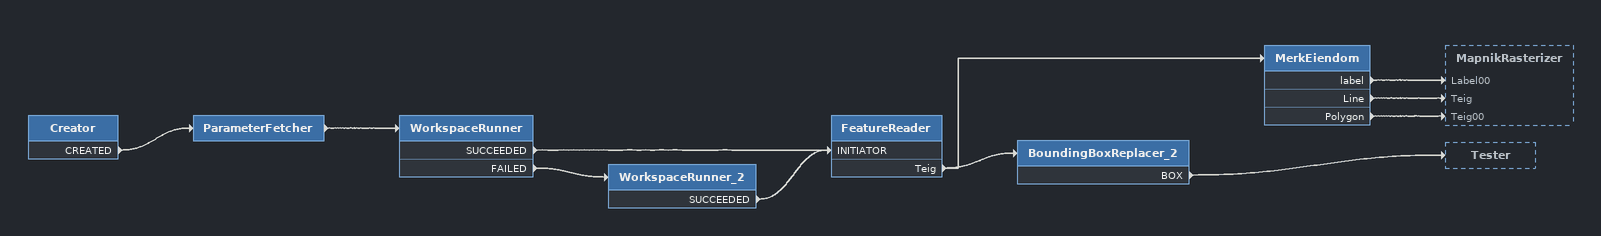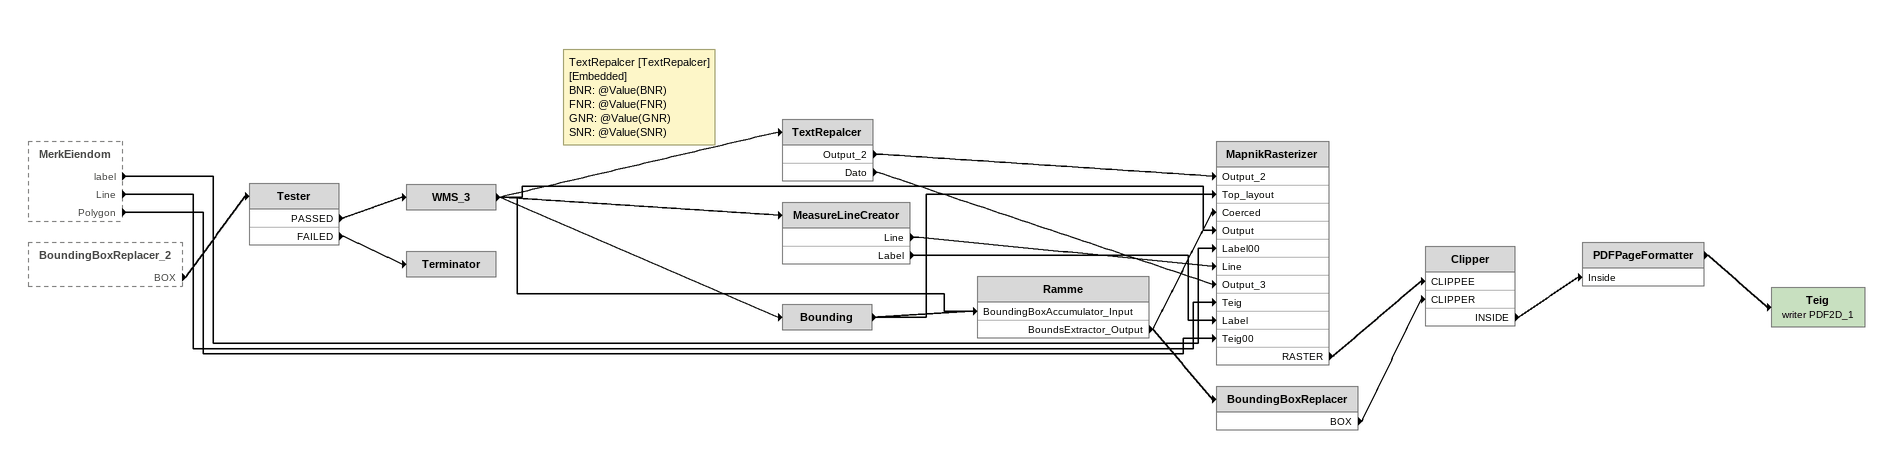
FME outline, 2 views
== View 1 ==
Creator
    CREATED -> ParameterFetcher
ParameterFetcher
    -> WorkspaceRunner
WorkspaceRunner
    SUCCEEDED -> FeatureReader [INITIATOR]
    FAILED -> WorkspaceRunner_2
WorkspaceRunner_2
    SUCCEEDED -> FeatureReader [INITIATOR]
FeatureReader
    Teig -> BoundingBoxReplacer_2
    Teig -> MerkEiendom
MerkEiendom
    label -> MapnikRasterizer [Label00]
    Line -> MapnikRasterizer [Teig]
    Polygon -> MapnikRasterizer [Teig00]
BoundingBoxReplacer_2
    BOX -> Tester

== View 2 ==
MerkEiendom [outside]
    label -> MapnikRasterizer [Label00]
    Line -> MapnikRasterizer [Teig]
    Polygon -> MapnikRasterizer [Teig00]
BoundingBoxReplacer_2 [outside]
    BOX -> Tester
Tester
    PASSED -> WMS_3
    FAILED -> Terminator
WMS_3
    -> Ramme [BoundingBoxAccumulator_Input]
    -> MeasureLineCreator
    -> Bounding
    -> MapnikRasterizer [Output]
    -> TextRepalcer
Note: TextRepalcer [TextRepalcer] / [Embedded] / BNR: @Value(BNR) / FNR: @Value(FNR) / GNR: @Value(GNR) / SNR: @Value(SNR)
TextRepalcer
    Output_2 -> MapnikRasterizer [Output_2]
    Dato -> MapnikRasterizer [Output_3]
MeasureLineCreator
    Line -> MapnikRasterizer [Line]
    Label -> MapnikRasterizer [Label]
Bounding
    -> MapnikRasterizer [Top_layout]
    -> Ramme [BoundingBoxAccumulator_Input]
Ramme
    BoundsExtractor_Output -> MapnikRasterizer [Coerced]
    BoundsExtractor_Output -> BoundingBoxReplacer
MapnikRasterizer
    RASTER -> Clipper [CLIPPEE]
BoundingBoxReplacer
    BOX -> Clipper [CLIPPER]
Clipper
    INSIDE -> PDFPageFormatter [Inside]
PDFPageFormatter
    -> Teig (writer PDF2D_1)
Teig (writer PDF2D_1)
Terminator
